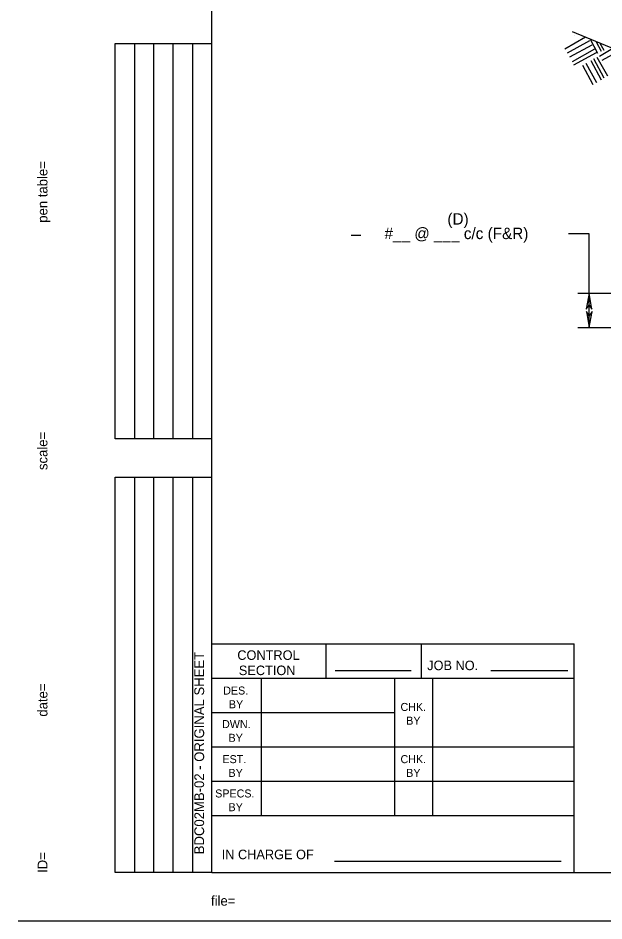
# Model space of a CAD drawing. Extents: x 499999.87 to 500002.82, y 499999.95 to 500001.79.
# Drawn here: x 499999.866 to 500000.371, y 499999.958 to 500000.736 of the extents above; entities that cross this region are included whole.
import ezdxf

# ---------------------------------------------------------------- set-up
doc = ezdxf.new("R2010")
doc.units = 0
for name, color, linetype in [('1', 7, 'Continuous'), ('2', 7, 'Continuous'), ('39', 7, 'Continuous'), ('4', 7, 'Continuous'), ('5', 7, 'Continuous')]:
    doc.layers.add(name, color=color, linetype=linetype)

msp = doc.modelspace()

# ---------------------------------------------------------------- linework, layer by layer
at = {"layer": '1'}
for p, q in [((500000.03314, 500000), (500000.03314, 500001.75)), ((500000.46424, 500000.67323), (500000.3435, 500000.72375)), ((499999.95013, 500000.37336), (499999.95013, 500000.71358)), ((499999.95013, 500000.71358), (500000.03314, 500000.71358)), ((499999.96686, 500000.37336), (499999.96686, 500000.71358)), ((499999.98327, 500000.37336), (499999.98327, 500000.71358)), ((500000, 500000.37336), (500000, 500000.71358)), ((500000.01673, 500000.37336), (500000.01673, 500000.71358)), ((500000.35794, 500000.49869), (500000.35794, 500000.54987)), ((500000.15322, 500000.54856), (500000.16142, 500000.54856)), ((500000.3481, 500000.49869), (500000.5105, 500000.49869)), ((500000.35794, 500000.46916), (500000.35794, 500000.49869)), ((500000.3481, 500000.46916), (500000.5105, 500000.46916)), ((500000.03314, 500000.37336), (499999.95013, 500000.37336)), ((499999.95013, 500000), (499999.95013, 500000.34022)), ((499999.95013, 500000.34022), (500000.03314, 500000.34022)), ((499999.96686, 500000), (499999.96686, 500000.34022)), ((499999.98327, 500000), (499999.98327, 500000.34022)), ((500000, 500000), (500000, 500000.34022)), ((500000.01673, 500000), (500000.01673, 500000.34022)), ((500000.03314, 500000), (499999.95013, 500000)), ((500000.03314, 500000), (500002.78314, 500000)), ((499999.86647, 499999.95833), (500002.8248, 499999.95833))]:
    msp.add_line(p, q, dxfattribs=at)
for points in [[(500000.35794, 500000.49869), (500000.35531, 500000.48491), (500000.35794, 500000.48852), (500000.36024, 500000.48491)], [(500000.35794, 500000.46916), (500000.36056, 500000.48294), (500000.35794, 500000.47933), (500000.35564, 500000.48294)]]:
    msp.add_lwpolyline(points, close=True, dxfattribs=at)
at = {"layer": '2'}
for p, q in [((500000.35466, 500000.71916), (500000.33694, 500000.70866)), ((500000.35827, 500000.71588), (500000.33891, 500000.70538)), ((500000.3586, 500000.71752), (500000.36516, 500000.70538)), ((500000.36385, 500000.71522), (500000.36811, 500000.70702)), ((500000.36713, 500000.71391), (500000.37041, 500000.70801)), ((500000.36024, 500000.71227), (500000.34088, 500000.70177)), ((500000.36253, 500000.70866), (500000.34318, 500000.69783)), ((500000.36385, 500000.70571), (500000.34449, 500000.69488)), ((500000.37828, 500000.70932), (500000.3668, 500000.70243)), ((500000.38353, 500000.70702), (500000.36877, 500000.69915)), ((500000.35925, 500000.69915), (500000.36811, 500000.68241)), ((500000.36155, 500000.70079), (500000.37041, 500000.68406)), ((500000.3645, 500000.70177), (500000.37369, 500000.6857)), ((500000.35203, 500000.69488), (500000.36089, 500000.67848)), ((500000.35499, 500000.69685), (500000.36417, 500000.68012))]:
    msp.add_line(p, q, dxfattribs=at)
at = {"layer": '39'}
for p, q in [((500000.03314, 500000.19685), (500000.34482, 500000.19685)), ((500000.03314, 500000), (500000.03314, 500000.19685)), ((500000.13156, 500000.16732), (500000.13156, 500000.19685)), ((500000.21358, 500000.16732), (500000.21358, 500000.19685)), ((500000.34482, 500000), (500000.34482, 500000.19685)), ((500000.13944, 500000.17388), (500000.20472, 500000.17388)), ((500000.27329, 500000.17388), (500000.33957, 500000.17388)), ((500000.03314, 500000.16732), (500000.34482, 500000.16732)), ((500000.07579, 500000.04921), (500000.07579, 500000.16732)), ((500000.19062, 500000.04921), (500000.19062, 500000.16732)), ((500000.22343, 500000.04921), (500000.22343, 500000.16732)), ((500000.03314, 500000.1378), (500000.19062, 500000.1378)), ((500000.03314, 500000.10827), (500000.34482, 500000.10827)), ((500000.03314, 500000.07874), (500000.34482, 500000.07874)), ((500000.03314, 500000.04921), (500000.34482, 500000.04921)), ((500000.13878, 500000.00984), (500000.33366, 500000.00984)), ((500000.03314, 500000), (500000.34482, 500000))]:
    msp.add_line(p, q, dxfattribs=at)
at = {"layer": '4'}
msp.add_line((500000.34547, 500000.7208), (500000.34547, 500000.7208), dxfattribs=at)
msp.add_line((500000.34547, 500000.7208), (500000.34547, 500000.7208), dxfattribs=at)
msp.add_line((500000.34547, 500000.7208), (500000.34547, 500000.7208), dxfattribs=at)
msp.add_line((500000.34547, 500000.7208), (500000.34547, 500000.7208), dxfattribs=at)
msp.add_line((500000.34547, 500000.7208), (500000.34547, 500000.7208), dxfattribs=at)
msp.add_line((500000.34547, 500000.7208), (500000.34547, 500000.7208), dxfattribs=at)
msp.add_line((500000.34547, 500000.7208), (500000.34547, 500000.7208), dxfattribs=at)
msp.add_line((500000.34547, 500000.7208), (500000.34547, 500000.7208), dxfattribs=at)
at = {"layer": '5'}
msp.add_line((500000.35794, 500000.54987), (500000.34022, 500000.54987), dxfattribs=at)

# ---------------------------------------------------------------- texts
at = {"layer": '1'}
for s, height, p in [('...................pentable..................', 0.000122, (499999.89173, 500000.62664)), ('pen table=', 0.008433, (499999.89173, 500000.55938)), ('......scale......', 0.000122, (499999.89173, 500000.3878)), ('scale=', 0.008433, (499999.89173, 500000.34646)), ('BDC02MB-02 - ORIGINAL SHEET', 0.0084331, (500000.02657, 500000.01575)), ('.......time......', 0.000122, (499999.89173, 500000.17126)), ('date=', 0.008433, (499999.89173, 500000.13419)), ('............who............', 0.000122, (499999.89173, 500000.02198)), ('ID=', 0.008433, (499999.89173, 499999.99967))]:
    msp.add_text(s, height=height, rotation=90, dxfattribs=at).set_placement(p)
for s, height, p in [('CONTROL', 0.008203, (500000.05512, 500000.18307)), ('SECTION', 0.008203, (500000.05643, 500000.16995)), ('JOB NO.', 0.008203, (500000.2185, 500000.17421)), ('DES.', 0.00689, (500000.04298, 500000.15322)), ('BY', 0.00689, (500000.0479, 500000.1414)), ('CHK.', 0.00689, (500000.19554, 500000.13911)), ('DWN.', 0.00689, (500000.04199, 500000.12434)), ('BY', 0.00689, (500000.20046, 500000.1273)), ('BY', 0.00689, (500000.04757, 500000.11253)), ('EST.', 0.00689, (500000.04232, 500000.09416)), ('CHK.', 0.00689, (500000.19554, 500000.09416)), ('BY', 0.00689, (500000.04757, 500000.08235)), ('BY', 0.00689, (500000.20046, 500000.08235)), ('SPECS.', 0.00689, (500000.03609, 500000.06463)), ('BY', 0.00689, (500000.04757, 500000.05282)), ('IN CHARGE OF', 0.0082028, (500000.04167, 500000.01148)), ('file=', 0.008433, (500000.03248, 499999.97146)), ('...................bob..................', 0.000122, (500000.06037, 499999.97146))]:
    msp.add_text(s, height=height, dxfattribs=at).set_placement(p)
at = {"layer": '2'}
for s, height, p in [('(D)', 0.009843, (500000.23589, 500000.55774)), ('#__ @ ___ c/c (F&R) ', 0.0098425, (500000.18176, 500000.54528))]:
    msp.add_text(s, height=height, dxfattribs=at).set_placement(p)

doc.saveas('drawing.dxf')
